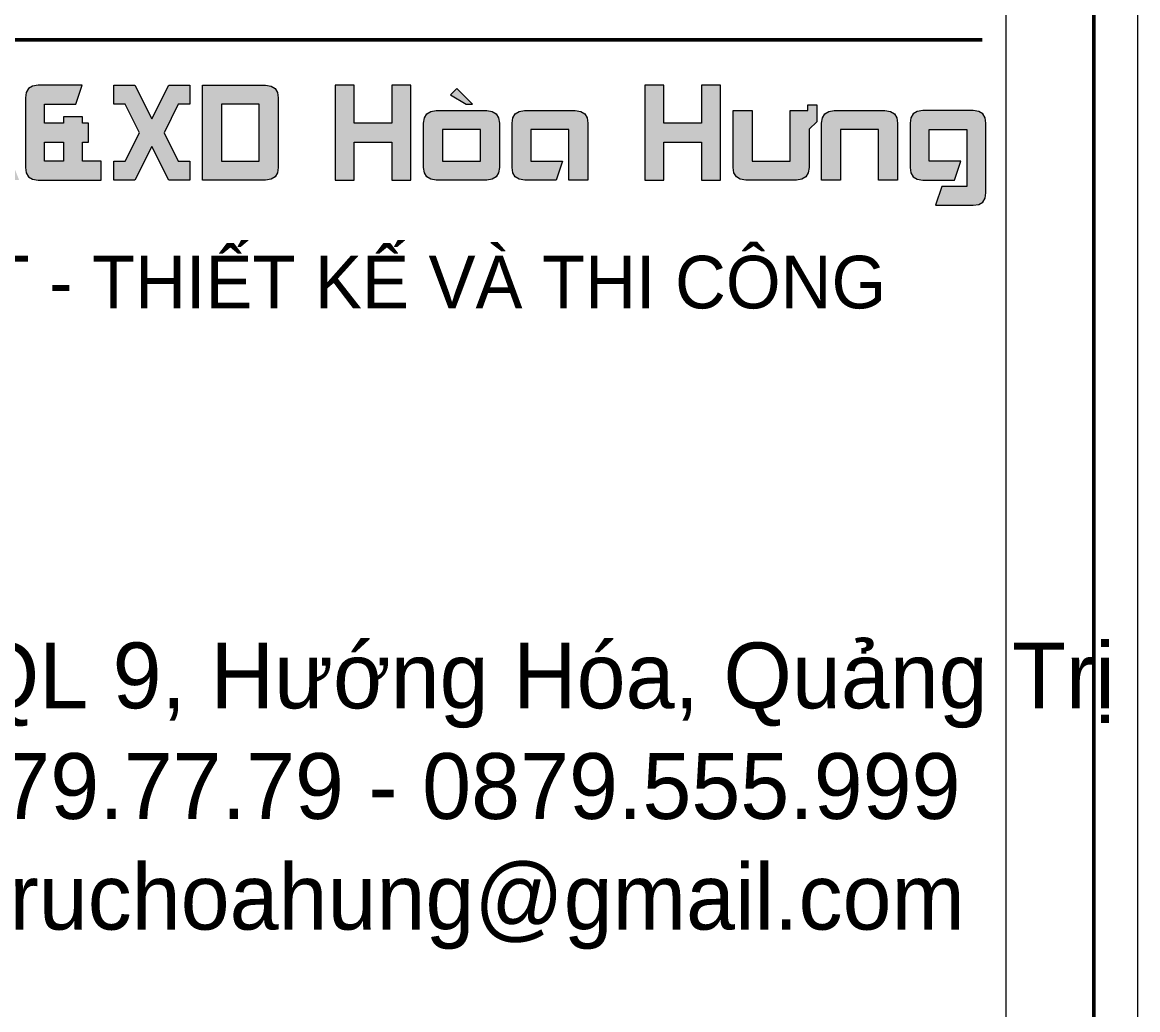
# Model space of a CAD drawing. Header units: millimetres. Extents: x 436341 to 470613, y 10679 to 34210.
# Drawn here: x 468161 to 470320, y 23054 to 24966 of the extents above; entities that cross this region are included whole.
import ezdxf

# ---------------------------------------------------------------- set-up
doc = ezdxf.new("R2010")
doc.units = ezdxf.units.MM
doc.header["$MEASUREMENT"] = 0
for name, color, linetype, lineweight in [('Ak_mat', 250, 'Continuous', 5), ('Ak_text', 7, 'Continuous', 9), ('DR_text', 7, 'Continuous', 9), ('LOGO1', 139, 'Continuous', 0)]:
    doc.layers.add(name, color=color, linetype=linetype, lineweight=lineweight)
doc.styles.get("Standard").update_dxf_attribs({"font": ''})
doc.styles.get('Standard').set_extended_font_data('UTM Alter Gothic')

# ---------------------------------------------------------------- blocks, each defined once
blk = doc.blocks.new('KT1')
at = {"layer": 'LOGO1'}
h = blk.add_hatch(color=256, dxfattribs=at)
h.paths.add_polyline_path([(-1347.597132189534, 17600.90153287568), (-1352.997132189557, 17609.90153287568), (-1361.997132189616, 17615.3015328757), (-1374.597132189534, 17617.10153287569), (-1489.797132189662, 17617.10153287569), (-1502.397132189639, 17615.3015328757), (-1511.397132189639, 17609.90153287568), (-1516.797132189662, 17600.90153287568), (-1518.597132189709, 17588.30153287573), (-1518.597132189709, 17487.50153287569), (-1516.797132189662, 17474.90153287568), (-1511.397132189639, 17465.90153287571), (-1502.397132189639, 17460.50153287571), (-1489.797132189662, 17458.7015328757), (-1417.797132189662, 17458.7015328757), (-1403.397132189581, 17501.90153287571), (-1475.397132189639, 17501.90153287571), (-1475.397132189639, 17573.90153287568), (-1388.997132189557, 17573.90153287568), (-1388.997132189557, 17444.30153287567), (-1446.597132189592, 17444.30153287567), (-1460.997132189616, 17401.10153287569), (-1374.597132189534, 17401.10153287569), (-1361.997132189616, 17402.90153287568), (-1352.997132189557, 17408.3015328757), (-1347.597132189534, 17417.30153287567), (-1345.797132189487, 17429.90153287571), (-1345.797132189487, 17588.30153287573)])
h.paths.add_polyline_path([(-1590.453132189563, 17458.7015328757), (-1590.597132189592, 17573.90153287568), (-1676.997132189616, 17573.90153287568), (-1676.997132189616, 17458.7015328757), (-1720.197132189511, 17458.7015328757), (-1720.197132189511, 17588.30153287573), (-1718.397132189639, 17600.90153287568), (-1712.997132189557, 17609.90153287568), (-1703.997132189616, 17615.3015328757), (-1691.397132189581, 17617.10153287569), (-1576.053132189598, 17617.10153287569), (-1563.453132189563, 17615.3015328757), (-1554.453132189738, 17609.90153287568), (-1549.053132189714, 17600.90153287568), (-1547.253132189668, 17588.30153287573), (-1547.253132189668, 17458.7015328757)])
h.paths.add_polyline_path([(-1751.87713218962, 17617.10153287569), (-1751.87713218962, 17630.20553287568), (-1731.141132189645, 17630.20553287568), (-1731.141132189645, 17591.75753287568), (-1748.853132189644, 17574.78353287569), (-1748.853132189644, 17487.50153287569), (-1750.653132189633, 17474.90153287568), (-1756.05313218954, 17465.90153287571), (-1765.053132189656, 17460.50153287571), (-1777.653132189516, 17458.7015328757), (-1892.997132189557, 17458.7015328757), (-1905.597132189534, 17460.50153287571), (-1914.597132189592, 17465.90153287571), (-1919.997132189557, 17474.90153287568), (-1921.797132189662, 17487.50153287569), (-1921.797132189662, 17617.10153287569), (-1878.597132189534, 17617.10153287569), (-1878.597132189534, 17501.90153287571), (-1792.197132189685, 17501.90153287571), (-1792.05313218954, 17617.10153287569)])
h.paths.add_polyline_path([(-2080.197132189569, 17458.7015328757), (-2080.197132189569, 17545.10153287566), (-1993.797132189546, 17545.10153287566), (-1993.797132189546, 17458.7015328757), (-1950.597132189709, 17458.7015328757), (-1950.597132189709, 17674.70153287573), (-1993.797132189546, 17674.70153287573), (-1993.797132189546, 17588.30153287573), (-2080.197132189569, 17588.30153287573), (-2080.197132189569, 17674.70153287573), (-2123.397132189639, 17674.70153287573), (-2123.397132189639, 17458.7015328757)])
h.paths.add_polyline_path([(-2310.597132189592, 17501.90153287571), (-2324.997132189732, 17458.7015328757), (-2396.853132189644, 17458.7015328757), (-2409.516132189703, 17460.50153287571), (-2418.561132189629, 17465.90153287571), (-2423.988132189654, 17474.90153287568), (-2425.797132189546, 17487.50153287569), (-2425.797132189546, 17588.30153287573), (-2423.997132189557, 17600.90153287568), (-2418.597132189534, 17609.90153287568), (-2409.597132189534, 17615.3015328757), (-2396.997132189557, 17617.10153287569), (-2281.797132189662, 17617.10153287569), (-2269.197132189569, 17615.3015328757), (-2260.197132189627, 17609.90153287568), (-2254.797132189662, 17600.90153287568), (-2252.997132189557, 17588.30153287573), (-2252.997132189557, 17458.7015328757), (-2296.197132189569, 17458.7015328757), (-2296.341132189598, 17573.90153287568), (-2382.59713218965, 17573.90153287568), (-2382.59713218965, 17501.90153287571)])
h.paths.add_polyline_path([(-2456.397132189639, 17600.90153287568), (-2454.597132189592, 17588.30153287573), (-2454.597132189592, 17487.50153287569), (-2456.397132189639, 17474.90153287568), (-2461.797132189662, 17465.90153287571), (-2470.797132189662, 17460.50153287571), (-2483.397132189639, 17458.7015328757), (-2598.59713218965, 17458.7015328757), (-2611.197132189511, 17460.50153287571), (-2620.197132189569, 17465.90153287571), (-2625.597132189534, 17474.90153287568), (-2627.397132189639, 17487.50153287569), (-2627.397132189639, 17588.30153287573), (-2625.597132189534, 17600.90153287568), (-2620.197132189569, 17609.90153287568), (-2611.197132189511, 17615.3015328757), (-2598.59713218965, 17617.10153287569), (-2483.397132189639, 17617.10153287569), (-2470.797132189662, 17615.3015328757), (-2461.797132189662, 17609.90153287568)])
h.paths.add_polyline_path([(-2566.341132189598, 17653.10153287566), (-2530.341132189656, 17631.50153287569), (-2515.941132189633, 17631.50153287569), (-2551.941132189575, 17667.50153287569)])
h.paths.add_polyline_path([(-2785.797132189662, 17458.7015328757), (-2785.797132189662, 17545.10153287566), (-2699.397132189639, 17545.10153287566), (-2699.397132189639, 17458.7015328757), (-2656.197132189685, 17458.7015328757), (-2656.197132189685, 17674.70153287573), (-2699.397132189639, 17674.70153287573), (-2699.397132189639, 17588.30153287573), (-2785.797132189662, 17588.30153287573), (-2785.797132189662, 17674.70153287573), (-2828.997132189616, 17674.70153287573), (-2828.997132189616, 17458.7015328757)])
h.paths.add_polyline_path([(-2974.797132189546, 17460.50153287571), (-2987.397132189639, 17458.7015328757), (-3131.397132189522, 17458.7015328757), (-3131.397132189522, 17674.70153287573), (-2987.253132189609, 17674.70153287573), (-2974.653132189575, 17672.90153287568), (-2965.653132189633, 17667.50153287569), (-2960.253132189609, 17658.50153287569), (-2958.453132189563, 17645.90153287571), (-2958.597132189592, 17487.50153287569), (-2960.397132189639, 17474.90153287568), (-2965.797132189662, 17465.90153287571)])
h.paths.add_polyline_path([(-3285.62113218951, 17674.70153287573), (-3246.74113218968, 17597.94953287569), (-3207.861132189617, 17674.70153287573), (-3160.341132189598, 17674.70153287573), (-3160.341132189598, 17631.50153287569), (-3186.26113218964, 17631.50153287569), (-3218.661132189722, 17566.70153287573), (-3186.26113218964, 17501.90153287571), (-3160.341132189598, 17501.90153287571), (-3160.341132189598, 17458.7015328757), (-3207.861132189617, 17458.7015328757), (-3246.74113218968, 17535.4535328757), (-3285.62113218951, 17458.7015328757), (-3333.141132189528, 17458.7015328757), (-3333.141132189528, 17501.90153287571), (-3307.221132189487, 17501.90153287571), (-3274.821132189638, 17566.70153287573), (-3307.221132189487, 17631.50153287569), (-3333.141132189528, 17631.50153287569), (-3333.141132189528, 17674.70153287573)])
h.paths.add_polyline_path([(-3390.597132189534, 17545.10153287566), (-3390.597132189534, 17588.30153287573), (-3404.997132189557, 17588.30153287573), (-3404.997132189557, 17602.7015328757), (-3448.197132189569, 17602.7015328757), (-3448.197132189569, 17588.30153287573), (-3491.397132189639, 17588.30153287573), (-3491.397132189639, 17631.50153287569), (-3419.54113218961, 17631.50153287569), (-3405.141132189703, 17674.70153287573), (-3505.797132189546, 17674.70153287573), (-3518.397132189639, 17672.90153287568), (-3527.397132189639, 17667.50153287569), (-3532.797132189662, 17658.50153287569), (-3534.597132189592, 17645.90153287571), (-3534.597132189592, 17487.50153287569), (-3532.797132189662, 17474.90153287568), (-3527.397132189639, 17465.90153287571), (-3518.397132189639, 17460.50153287571), (-3505.797132189546, 17458.7015328757), (-3361.797132189662, 17458.7015328757), (-3361.797132189662, 17501.90153287571), (-3404.997132189557, 17501.90153287571), (-3404.997132189557, 17545.10153287566)])
h.paths.add_polyline_path([(-3692.997132189616, 17674.70153287573), (-3692.997132189616, 17588.30153287573), (-3665.637132189571, 17588.30153287573), (-3635.397132189639, 17674.70153287573), (-3592.197132189627, 17674.70153287573), (-3622.581132189647, 17588.0135328757), (-3611.430132189576, 17585.25953287566), (-3602.169132189636, 17579.58953287567), (-3594.798132189593, 17571.00353287572), (-3589.317132189681, 17559.50153287569), (-3548.997132189616, 17458.7015328757), (-3592.197132189627, 17458.7015328757), (-3628.341132189656, 17545.10153287566), (-3692.997132189616, 17545.10153287566), (-3692.997132189616, 17458.7015328757), (-3736.197132189627, 17458.7015328757), (-3736.197132189627, 17674.70153287573)])
h.paths.add_polyline_path([(-3923.397132189581, 17631.50153287569), (-3865.797132189662, 17631.50153287569), (-3865.797132189662, 17458.7015328757), (-3822.597132189592, 17458.7015328757), (-3822.597132189592, 17631.50153287569), (-3764.997132189557, 17631.50153287569), (-3764.997132189557, 17674.70153287573), (-3923.397132189581, 17674.70153287573)])
h.paths.add_polyline_path([(-4182.597132189592, 17458.7015328757), (-4182.597132189592, 17545.10153287566), (-4096.197132189511, 17545.10153287566), (-4096.197132189511, 17458.7015328757), (-4052.997132189616, 17458.7015328757), (-4052.997132189616, 17674.70153287573), (-4096.197132189511, 17674.70153287573), (-4096.197132189511, 17588.30153287573), (-4182.597132189592, 17588.30153287573), (-4182.597132189592, 17674.70153287573), (-4225.797132189662, 17674.70153287573), (-4225.797132189662, 17458.7015328757)])
h.paths.add_polyline_path([(-4384.197132189685, 17458.7015328757), (-4384.197132189685, 17545.10153287566), (-4297.797132189604, 17545.10153287566), (-4297.797132189604, 17458.7015328757), (-4254.597132189534, 17458.7015328757), (-4254.597132189534, 17674.70153287573), (-4297.797132189604, 17674.70153287573), (-4297.797132189604, 17588.30153287573), (-4384.197132189685, 17588.30153287573), (-4384.197132189685, 17674.70153287573), (-4427.397132189581, 17674.70153287573), (-4427.397132189581, 17458.7015328757)])
h.paths.add_polyline_path([(-4499.253132189493, 17458.7015328757), (-4499.397132189639, 17631.64553287569), (-4585.797132189487, 17631.64553287569), (-4585.797132189487, 17458.7015328757), (-4628.997132189557, 17458.7015328757), (-4628.997132189557, 17646.04553287568), (-4627.197132189511, 17658.64553287566), (-4621.797132189487, 17667.64553287571), (-4612.797132189662, 17673.04553287568), (-4600.197132189627, 17674.8455328757), (-4484.853132189644, 17674.8455328757), (-4472.253132189609, 17673.04553287568), (-4463.253132189551, 17667.64553287571), (-4457.853132189586, 17658.64553287566), (-4456.053132189714, 17646.04553287568), (-4456.053132189714, 17458.7015328757)])
h.paths.add_polyline_path([(-4816.197132189627, 17631.50153287569), (-4758.597132189534, 17631.50153287569), (-4758.597132189534, 17458.7015328757), (-4715.397132189639, 17458.7015328757), (-4715.397132189639, 17631.50153287569), (-4657.797132189662, 17631.50153287569), (-4657.797132189662, 17674.70153287573), (-4816.197132189627, 17674.70153287573)])
h.paths.add_polyline_path([(-4945.653132189691, 17617.10153287569), (-4945.797132189604, 17429.90153287571), (-4947.597132189592, 17417.30153287567), (-4952.997132189674, 17408.3015328757), (-4961.997132189616, 17402.90153287568), (-4974.597132189534, 17401.10153287569), (-5060.997132189616, 17401.10153287569), (-5046.597132189709, 17444.30153287567), (-4988.997132189616, 17444.30153287567), (-4988.997132189616, 17458.7015328757), (-5089.797132189662, 17458.7015328757), (-5102.397132189639, 17460.50153287571), (-5111.397132189581, 17465.90153287571), (-5116.797132189546, 17474.90153287568), (-5118.597132189534, 17487.50153287569), (-5118.597132189534, 17617.10153287569), (-5075.397132189522, 17617.10153287569), (-5075.397132189522, 17501.90153287571), (-4988.997132189616, 17501.90153287571), (-4988.997132189616, 17617.10153287569)])
h.paths.add_polyline_path([(-5305.797132189604, 17631.50153287569), (-5248.197132189685, 17631.50153287569), (-5248.197132189685, 17458.7015328757), (-5204.997132189616, 17458.7015328757), (-5204.997132189616, 17631.50153287569), (-5147.397132189581, 17631.50153287569), (-5147.397132189581, 17674.70153287573), (-5305.797132189604, 17674.70153287573)])
h.paths.add_polyline_path([(-5449.797132189487, 17674.70153287573), (-5462.397132189639, 17672.90153287568), (-5471.397132189581, 17667.50153287569), (-5476.797132189662, 17658.50153287569), (-5478.59713218965, 17645.90153287571), (-5478.59713218965, 17487.50153287569), (-5476.797132189662, 17474.90153287568), (-5471.397132189581, 17465.90153287571), (-5462.397132189639, 17460.50153287571), (-5449.797132189487, 17458.7015328757), (-5334.597132189592, 17458.7015328757), (-5334.597132189592, 17501.90153287571), (-5435.397132189581, 17501.90153287571), (-5435.397132189581, 17631.50153287569), (-5348.997132189616, 17631.50153287569), (-5334.597132189592, 17674.70153287573)])
h.paths.add_polyline_path([(-2497.797132189662, 17573.90153287568), (-2584.197132189511, 17573.90153287568), (-2584.197132189511, 17501.90153287571), (-2497.797132189662, 17501.90153287571)], flags=16)
h.paths.add_polyline_path([(-3001.797132189662, 17501.90153287571), (-3001.797132189662, 17631.35753287571), (-3088.197132189627, 17631.35753287571), (-3088.197132189627, 17501.90153287571)], flags=16)
h.paths.add_polyline_path([(-3491.397132189639, 17545.10153287566), (-3448.197132189569, 17545.10153287566), (-3448.197132189569, 17501.90153287571), (-3491.397132189639, 17501.90153287571)], flags=16)
at = {"layer": 'Ak_mat'}
for p, q in [((-3527.397132189639, 17667.50153287569), (-3532.797132189662, 17658.50153287569)), ((-3518.397132189639, 17672.90153287568), (-3527.397132189639, 17667.50153287569)), ((-3505.797132189546, 17674.70153287573), (-3518.397132189639, 17672.90153287568)), ((-3405.141132189703, 17674.70153287573), (-3505.797132189546, 17674.70153287573)), ((-3419.54113218961, 17631.50153287569), (-3405.141132189703, 17674.70153287573)), ((-3333.141132189528, 17631.50153287569), (-3333.141132189528, 17674.70153287573)), ((-3333.141132189528, 17674.70153287573), (-3285.62113218951, 17674.70153287573)), ((-3285.62113218951, 17674.70153287573), (-3246.74113218968, 17597.94953287569)), ((-3246.74113218968, 17597.94953287569), (-3207.861132189617, 17674.70153287573)), ((-3207.861132189617, 17674.70153287573), (-3160.341132189598, 17674.70153287573)), ((-3160.341132189598, 17674.70153287573), (-3160.341132189598, 17631.50153287569)), ((-3131.397132189522, 17458.7015328757), (-3131.397132189522, 17674.70153287573)), ((-3131.397132189522, 17674.70153287573), (-2987.253132189609, 17674.70153287573)), ((-2987.253132189609, 17674.70153287573), (-2974.653132189575, 17672.90153287568)), ((-2974.653132189575, 17672.90153287568), (-2965.653132189633, 17667.50153287569)), ((-2965.653132189633, 17667.50153287569), (-2960.253132189609, 17658.50153287569)), ((-2828.997132189616, 17674.70153287573), (-2828.997132189616, 17458.7015328757)), ((-2785.797132189662, 17674.70153287573), (-2828.997132189616, 17674.70153287573)), ((-2785.797132189662, 17588.30153287573), (-2785.797132189662, 17674.70153287573)), ((-2656.197132189685, 17674.70153287573), (-2699.397132189639, 17674.70153287573)), ((-2699.397132189639, 17674.70153287573), (-2699.397132189639, 17588.30153287573)), ((-2656.197132189685, 17458.7015328757), (-2656.197132189685, 17674.70153287573)), ((-2551.941132189575, 17667.50153287569), (-2566.341132189598, 17653.10153287566)), ((-2515.941132189633, 17631.50153287569), (-2551.941132189575, 17667.50153287569)), ((-2123.397132189639, 17674.70153287573), (-2123.397132189639, 17458.7015328757)), ((-2080.197132189569, 17674.70153287573), (-2123.397132189639, 17674.70153287573)), ((-2080.197132189569, 17588.30153287573), (-2080.197132189569, 17674.70153287573)), ((-1950.597132189709, 17674.70153287573), (-1993.797132189546, 17674.70153287573)), ((-1993.797132189546, 17674.70153287573), (-1993.797132189546, 17588.30153287573)), ((-1950.597132189709, 17458.7015328757), (-1950.597132189709, 17674.70153287573)), ((-3532.797132189662, 17658.50153287569), (-3534.597132189592, 17645.90153287571)), ((-3534.597132189592, 17645.90153287571), (-3534.597132189592, 17487.50153287569)), ((-2960.253132189609, 17658.50153287569), (-2958.453132189563, 17645.90153287571)), ((-2958.453132189563, 17645.90153287571), (-2958.597132189592, 17487.50153287569)), ((-2566.341132189598, 17653.10153287566), (-2530.341132189656, 17631.50153287569)), ((-3491.397132189639, 17588.30153287573), (-3491.397132189639, 17631.50153287569)), ((-3491.397132189639, 17631.50153287569), (-3419.54113218961, 17631.50153287569)), ((-3307.221132189487, 17631.50153287569), (-3333.141132189528, 17631.50153287569)), ((-3274.821132189638, 17566.70153287573), (-3307.221132189487, 17631.50153287569)), ((-3186.26113218964, 17631.50153287569), (-3218.661132189722, 17566.70153287573)), ((-3160.341132189598, 17631.50153287569), (-3186.26113218964, 17631.50153287569)), ((-3001.797132189662, 17631.35753287571), (-3088.197132189627, 17631.35753287571)), ((-3088.197132189627, 17631.35753287571), (-3088.197132189627, 17501.90153287571)), ((-3001.797132189662, 17501.90153287571), (-3001.797132189662, 17631.35753287571)), ((-2620.197132189569, 17609.90153287568), (-2611.197132189511, 17615.3015328757)), ((-2611.197132189511, 17615.3015328757), (-2598.59713218965, 17617.10153287569)), ((-2598.59713218965, 17617.10153287569), (-2483.397132189639, 17617.10153287569)), ((-2530.341132189656, 17631.50153287569), (-2515.941132189633, 17631.50153287569)), ((-2483.397132189639, 17617.10153287569), (-2470.797132189662, 17615.3015328757)), ((-2470.797132189662, 17615.3015328757), (-2461.797132189662, 17609.90153287568)), ((-2418.597132189534, 17609.90153287568), (-2409.597132189534, 17615.3015328757)), ((-2409.597132189534, 17615.3015328757), (-2396.997132189557, 17617.10153287569)), ((-2396.997132189557, 17617.10153287569), (-2281.797132189662, 17617.10153287569)), ((-2281.797132189662, 17617.10153287569), (-2269.197132189569, 17615.3015328757)), ((-2269.197132189569, 17615.3015328757), (-2260.197132189627, 17609.90153287568)), ((-1921.797132189662, 17487.50153287569), (-1921.797132189662, 17617.10153287569)), ((-1921.797132189662, 17617.10153287569), (-1878.597132189534, 17617.10153287569)), ((-1878.597132189534, 17617.10153287569), (-1878.597132189534, 17501.90153287571)), ((-1792.197132189685, 17501.90153287571), (-1792.05313218954, 17617.10153287569)), ((-1792.05313218954, 17617.10153287569), (-1751.87713218962, 17617.10153287569)), ((-1751.87713218962, 17630.20553287568), (-1731.141132189645, 17630.20553287568)), ((-1751.87713218962, 17617.10153287569), (-1751.87713218962, 17630.20553287568)), ((-1731.141132189645, 17630.20553287568), (-1731.141132189645, 17591.75753287568)), ((-1712.997132189557, 17609.90153287568), (-1703.997132189616, 17615.3015328757)), ((-1703.997132189616, 17615.3015328757), (-1691.397132189581, 17617.10153287569)), ((-1691.397132189581, 17617.10153287569), (-1576.053132189598, 17617.10153287569)), ((-1576.053132189598, 17617.10153287569), (-1563.453132189563, 17615.3015328757)), ((-1563.453132189563, 17615.3015328757), (-1554.453132189738, 17609.90153287568)), ((-1502.397132189639, 17615.3015328757), (-1511.397132189639, 17609.90153287568)), ((-1489.797132189662, 17617.10153287569), (-1502.397132189639, 17615.3015328757)), ((-1374.597132189534, 17617.10153287569), (-1489.797132189662, 17617.10153287569)), ((-1361.997132189616, 17615.3015328757), (-1374.597132189534, 17617.10153287569)), ((-1352.997132189557, 17609.90153287568), (-1361.997132189616, 17615.3015328757)), ((-3448.197132189569, 17602.7015328757), (-3448.197132189569, 17588.30153287573)), ((-3404.997132189557, 17602.7015328757), (-3448.197132189569, 17602.7015328757)), ((-3404.997132189557, 17588.30153287573), (-3404.997132189557, 17602.7015328757)), ((-2627.397132189639, 17588.30153287573), (-2625.597132189534, 17600.90153287568)), ((-2625.597132189534, 17600.90153287568), (-2620.197132189569, 17609.90153287568)), ((-2461.797132189662, 17609.90153287568), (-2456.397132189639, 17600.90153287568)), ((-2456.397132189639, 17600.90153287568), (-2454.597132189592, 17588.30153287573)), ((-2425.797132189546, 17588.30153287573), (-2423.997132189557, 17600.90153287568)), ((-2423.997132189557, 17600.90153287568), (-2418.597132189534, 17609.90153287568)), ((-2260.197132189627, 17609.90153287568), (-2254.797132189662, 17600.90153287568)), ((-2254.797132189662, 17600.90153287568), (-2252.997132189557, 17588.30153287573)), ((-1731.141132189645, 17591.75753287568), (-1748.853132189644, 17574.78353287569)), ((-1720.197132189511, 17588.30153287573), (-1718.397132189639, 17600.90153287568)), ((-1718.397132189639, 17600.90153287568), (-1712.997132189557, 17609.90153287568)), ((-1554.453132189738, 17609.90153287568), (-1549.053132189714, 17600.90153287568)), ((-1549.053132189714, 17600.90153287568), (-1547.253132189668, 17588.30153287573)), ((-1516.797132189662, 17600.90153287568), (-1518.597132189709, 17588.30153287573)), ((-1511.397132189639, 17609.90153287568), (-1516.797132189662, 17600.90153287568)), ((-1347.597132189534, 17600.90153287568), (-1352.997132189557, 17609.90153287568)), ((-1345.797132189487, 17588.30153287573), (-1347.597132189534, 17600.90153287568)), ((-3448.197132189569, 17588.30153287573), (-3491.397132189639, 17588.30153287573)), ((-3390.597132189534, 17588.30153287573), (-3404.997132189557, 17588.30153287573)), ((-3390.597132189534, 17545.10153287566), (-3390.597132189534, 17588.30153287573)), ((-3307.221132189487, 17501.90153287571), (-3274.821132189638, 17566.70153287573)), ((-3218.661132189722, 17566.70153287573), (-3186.26113218964, 17501.90153287571)), ((-2699.397132189639, 17588.30153287573), (-2785.797132189662, 17588.30153287573)), ((-2627.397132189639, 17487.50153287569), (-2627.397132189639, 17588.30153287573)), ((-2584.197132189511, 17573.90153287568), (-2584.197132189511, 17501.90153287571)), ((-2497.797132189662, 17573.90153287568), (-2584.197132189511, 17573.90153287568)), ((-2497.797132189662, 17501.90153287571), (-2497.797132189662, 17573.90153287568)), ((-2454.597132189592, 17588.30153287573), (-2454.597132189592, 17487.50153287569)), ((-2425.797132189546, 17487.50153287569), (-2425.797132189546, 17588.30153287573)), ((-2296.341132189598, 17573.90153287568), (-2382.59713218965, 17573.90153287568)), ((-2382.59713218965, 17573.90153287568), (-2382.59713218965, 17501.90153287571)), ((-2296.197132189569, 17458.7015328757), (-2296.341132189598, 17573.90153287568)), ((-2252.997132189557, 17588.30153287573), (-2252.997132189557, 17458.7015328757)), ((-1993.797132189546, 17588.30153287573), (-2080.197132189569, 17588.30153287573)), ((-1748.853132189644, 17574.78353287569), (-1748.853132189644, 17487.50153287569)), ((-1720.197132189511, 17458.7015328757), (-1720.197132189511, 17588.30153287573)), ((-1590.597132189592, 17573.90153287568), (-1676.997132189616, 17573.90153287568)), ((-1676.997132189616, 17573.90153287568), (-1676.997132189616, 17458.7015328757)), ((-1590.453132189563, 17458.7015328757), (-1590.597132189592, 17573.90153287568)), ((-1547.253132189668, 17588.30153287573), (-1547.253132189668, 17458.7015328757)), ((-1518.597132189709, 17588.30153287573), (-1518.597132189709, 17487.50153287569)), ((-1475.397132189639, 17501.90153287571), (-1475.397132189639, 17573.90153287568)), ((-1475.397132189639, 17573.90153287568), (-1388.997132189557, 17573.90153287568)), ((-1388.997132189557, 17573.90153287568), (-1388.997132189557, 17444.30153287567)), ((-1345.797132189487, 17429.90153287571), (-1345.797132189487, 17588.30153287573)), ((-3491.397132189639, 17501.90153287571), (-3491.397132189639, 17545.10153287566)), ((-3491.397132189639, 17545.10153287566), (-3448.197132189569, 17545.10153287566)), ((-3448.197132189569, 17545.10153287566), (-3448.197132189569, 17501.90153287571)), ((-3404.997132189557, 17545.10153287566), (-3390.597132189534, 17545.10153287566)), ((-3404.997132189557, 17501.90153287571), (-3404.997132189557, 17545.10153287566)), ((-2785.797132189662, 17545.10153287566), (-2699.397132189639, 17545.10153287566)), ((-2785.797132189662, 17458.7015328757), (-2785.797132189662, 17545.10153287566)), ((-2699.397132189639, 17545.10153287566), (-2699.397132189639, 17458.7015328757)), ((-2080.197132189569, 17545.10153287566), (-1993.797132189546, 17545.10153287566)), ((-2080.197132189569, 17458.7015328757), (-2080.197132189569, 17545.10153287566)), ((-1993.797132189546, 17545.10153287566), (-1993.797132189546, 17458.7015328757)), ((-3246.74113218968, 17535.4535328757), (-3285.62113218951, 17458.7015328757)), ((-3207.861132189617, 17458.7015328757), (-3246.74113218968, 17535.4535328757)), ((-3448.197132189569, 17501.90153287571), (-3491.397132189639, 17501.90153287571)), ((-3361.797132189662, 17501.90153287571), (-3404.997132189557, 17501.90153287571)), ((-3361.797132189662, 17458.7015328757), (-3361.797132189662, 17501.90153287571)), ((-3333.141132189528, 17458.7015328757), (-3333.141132189528, 17501.90153287571)), ((-3333.141132189528, 17501.90153287571), (-3307.221132189487, 17501.90153287571)), ((-3186.26113218964, 17501.90153287571), (-3160.341132189598, 17501.90153287571)), ((-3160.341132189598, 17501.90153287571), (-3160.341132189598, 17458.7015328757)), ((-3088.197132189627, 17501.90153287571), (-3001.797132189662, 17501.90153287571)), ((-2584.197132189511, 17501.90153287571), (-2497.797132189662, 17501.90153287571)), ((-2382.59713218965, 17501.90153287571), (-2310.597132189592, 17501.90153287571)), ((-2310.597132189592, 17501.90153287571), (-2324.997132189732, 17458.7015328757)), ((-1878.597132189534, 17501.90153287571), (-1792.197132189685, 17501.90153287571)), ((-1403.397132189581, 17501.90153287571), (-1475.397132189639, 17501.90153287571)), ((-1417.797132189662, 17458.7015328757), (-1403.397132189581, 17501.90153287571)), ((-3534.597132189592, 17487.50153287569), (-3532.797132189662, 17474.90153287568)), ((-3532.797132189662, 17474.90153287568), (-3527.397132189639, 17465.90153287571)), ((-3527.397132189639, 17465.90153287571), (-3518.397132189639, 17460.50153287571)), ((-2965.797132189662, 17465.90153287571), (-2974.797132189546, 17460.50153287571)), ((-2960.397132189639, 17474.90153287568), (-2965.797132189662, 17465.90153287571)), ((-2958.597132189592, 17487.50153287569), (-2960.397132189639, 17474.90153287568)), ((-2625.597132189534, 17474.90153287568), (-2627.397132189639, 17487.50153287569)), ((-2620.197132189569, 17465.90153287571), (-2625.597132189534, 17474.90153287568)), ((-2611.197132189511, 17460.50153287571), (-2620.197132189569, 17465.90153287571)), ((-2461.797132189662, 17465.90153287571), (-2470.797132189662, 17460.50153287571)), ((-2456.397132189639, 17474.90153287568), (-2461.797132189662, 17465.90153287571)), ((-2454.597132189592, 17487.50153287569), (-2456.397132189639, 17474.90153287568)), ((-2423.988132189654, 17474.90153287568), (-2425.797132189546, 17487.50153287569)), ((-2418.561132189629, 17465.90153287571), (-2423.988132189654, 17474.90153287568)), ((-2409.516132189703, 17460.50153287571), (-2418.561132189629, 17465.90153287571)), ((-1919.997132189557, 17474.90153287568), (-1921.797132189662, 17487.50153287569)), ((-1914.597132189592, 17465.90153287571), (-1919.997132189557, 17474.90153287568)), ((-1905.597132189534, 17460.50153287571), (-1914.597132189592, 17465.90153287571)), ((-1756.05313218954, 17465.90153287571), (-1765.053132189656, 17460.50153287571)), ((-1750.653132189633, 17474.90153287568), (-1756.05313218954, 17465.90153287571)), ((-1748.853132189644, 17487.50153287569), (-1750.653132189633, 17474.90153287568)), ((-1518.597132189709, 17487.50153287569), (-1516.797132189662, 17474.90153287568)), ((-1516.797132189662, 17474.90153287568), (-1511.397132189639, 17465.90153287571)), ((-1511.397132189639, 17465.90153287571), (-1502.397132189639, 17460.50153287571)), ((-3518.397132189639, 17460.50153287571), (-3505.797132189546, 17458.7015328757)), ((-3505.797132189546, 17458.7015328757), (-3361.797132189662, 17458.7015328757)), ((-3285.62113218951, 17458.7015328757), (-3333.141132189528, 17458.7015328757)), ((-3160.341132189598, 17458.7015328757), (-3207.861132189617, 17458.7015328757)), ((-2987.397132189639, 17458.7015328757), (-3131.397132189522, 17458.7015328757)), ((-2974.797132189546, 17460.50153287571), (-2987.397132189639, 17458.7015328757)), ((-2828.997132189616, 17458.7015328757), (-2785.797132189662, 17458.7015328757)), ((-2699.397132189639, 17458.7015328757), (-2656.197132189685, 17458.7015328757)), ((-2598.59713218965, 17458.7015328757), (-2611.197132189511, 17460.50153287571)), ((-2483.397132189639, 17458.7015328757), (-2598.59713218965, 17458.7015328757)), ((-2470.797132189662, 17460.50153287571), (-2483.397132189639, 17458.7015328757)), ((-2396.853132189644, 17458.7015328757), (-2409.516132189703, 17460.50153287571)), ((-2324.997132189732, 17458.7015328757), (-2396.853132189644, 17458.7015328757)), ((-2252.997132189557, 17458.7015328757), (-2296.197132189569, 17458.7015328757)), ((-2123.397132189639, 17458.7015328757), (-2080.197132189569, 17458.7015328757)), ((-1993.797132189546, 17458.7015328757), (-1950.597132189709, 17458.7015328757)), ((-1892.997132189557, 17458.7015328757), (-1905.597132189534, 17460.50153287571)), ((-1777.653132189516, 17458.7015328757), (-1892.997132189557, 17458.7015328757)), ((-1765.053132189656, 17460.50153287571), (-1777.653132189516, 17458.7015328757)), ((-1676.997132189616, 17458.7015328757), (-1720.197132189511, 17458.7015328757)), ((-1547.253132189668, 17458.7015328757), (-1590.453132189563, 17458.7015328757)), ((-1502.397132189639, 17460.50153287571), (-1489.797132189662, 17458.7015328757)), ((-1489.797132189662, 17458.7015328757), (-1417.797132189662, 17458.7015328757)), ((-1446.597132189592, 17444.30153287567), (-1460.997132189616, 17401.10153287569)), ((-1388.997132189557, 17444.30153287567), (-1446.597132189592, 17444.30153287567)), ((-1352.997132189557, 17408.3015328757), (-1347.597132189534, 17417.30153287567)), ((-1347.597132189534, 17417.30153287567), (-1345.797132189487, 17429.90153287571)), ((-1460.997132189616, 17401.10153287569), (-1374.597132189534, 17401.10153287569)), ((-1374.597132189534, 17401.10153287569), (-1361.997132189616, 17402.90153287568)), ((-1361.997132189616, 17402.90153287568), (-1352.997132189557, 17408.3015328757))]:
    blk.add_line(p, q, dxfattribs=at)
at = {"layer": 'Ak_text', "lineweight": 15}
for p, q in [((-999.9998955387127, 999.999954457031), (-999.9998955387127, 28699.99995112872)), ((-1299.999895502566, 15399.99995284692), (-1299.999895502566, 22499.99995199377))]:
    blk.add_line(p, q, dxfattribs=at)
at = {"layer": 'Ak_text', "color": 1, "linetype": 'Continuous', "lineweight": 50}
blk.add_line((-1099.999895526955, 1099.999954445011), (-1099.999895526955, 28599.99995114077), dxfattribs=at)
at = {"layer": 'DR_text', "color": 1, "linetype": 'Continuous', "lineweight": 50}
blk.add_line((-5473.157120982112, 17778.34519012824), (-1354.357120982066, 17778.34519012824), dxfattribs=at)
at = {"layer": 'DR_text'}
for s, height, p in [('KIẾN TRÚC VÀ NỘI THẤT - THIẾT KẾ VÀ THI CÔNG', 120, (-5442.245378509563, 17166.02747053501)), ('Office: Km 64, QL 9, Hướng Hóa, Quảng Trị', 150, (-4985.790297431551, 16254.39697506064)), ('Tel: 02333.79.77.79 - 0879.555.999', 150, (-4593.285763024523, 16002.20078179564)), ('Email: kientruchoahung@gmail.com', 150, (-4607.828632717056, 15750.00458853063))]:
    blk.add_text(s, height=height, dxfattribs=at).set_placement(p)

msp = doc.modelspace()

# ---------------------------------------------------------------- block references
at = {"xscale": 0.8494816779204608, "yscale": 0.8494816779204608, "zscale": 0.8494816779204608}
msp.add_blockref('KT1', (471169.8720990119, 9829.930899336036, 61.90564350957847), dxfattribs=at)

doc.saveas('drawing.dxf')
